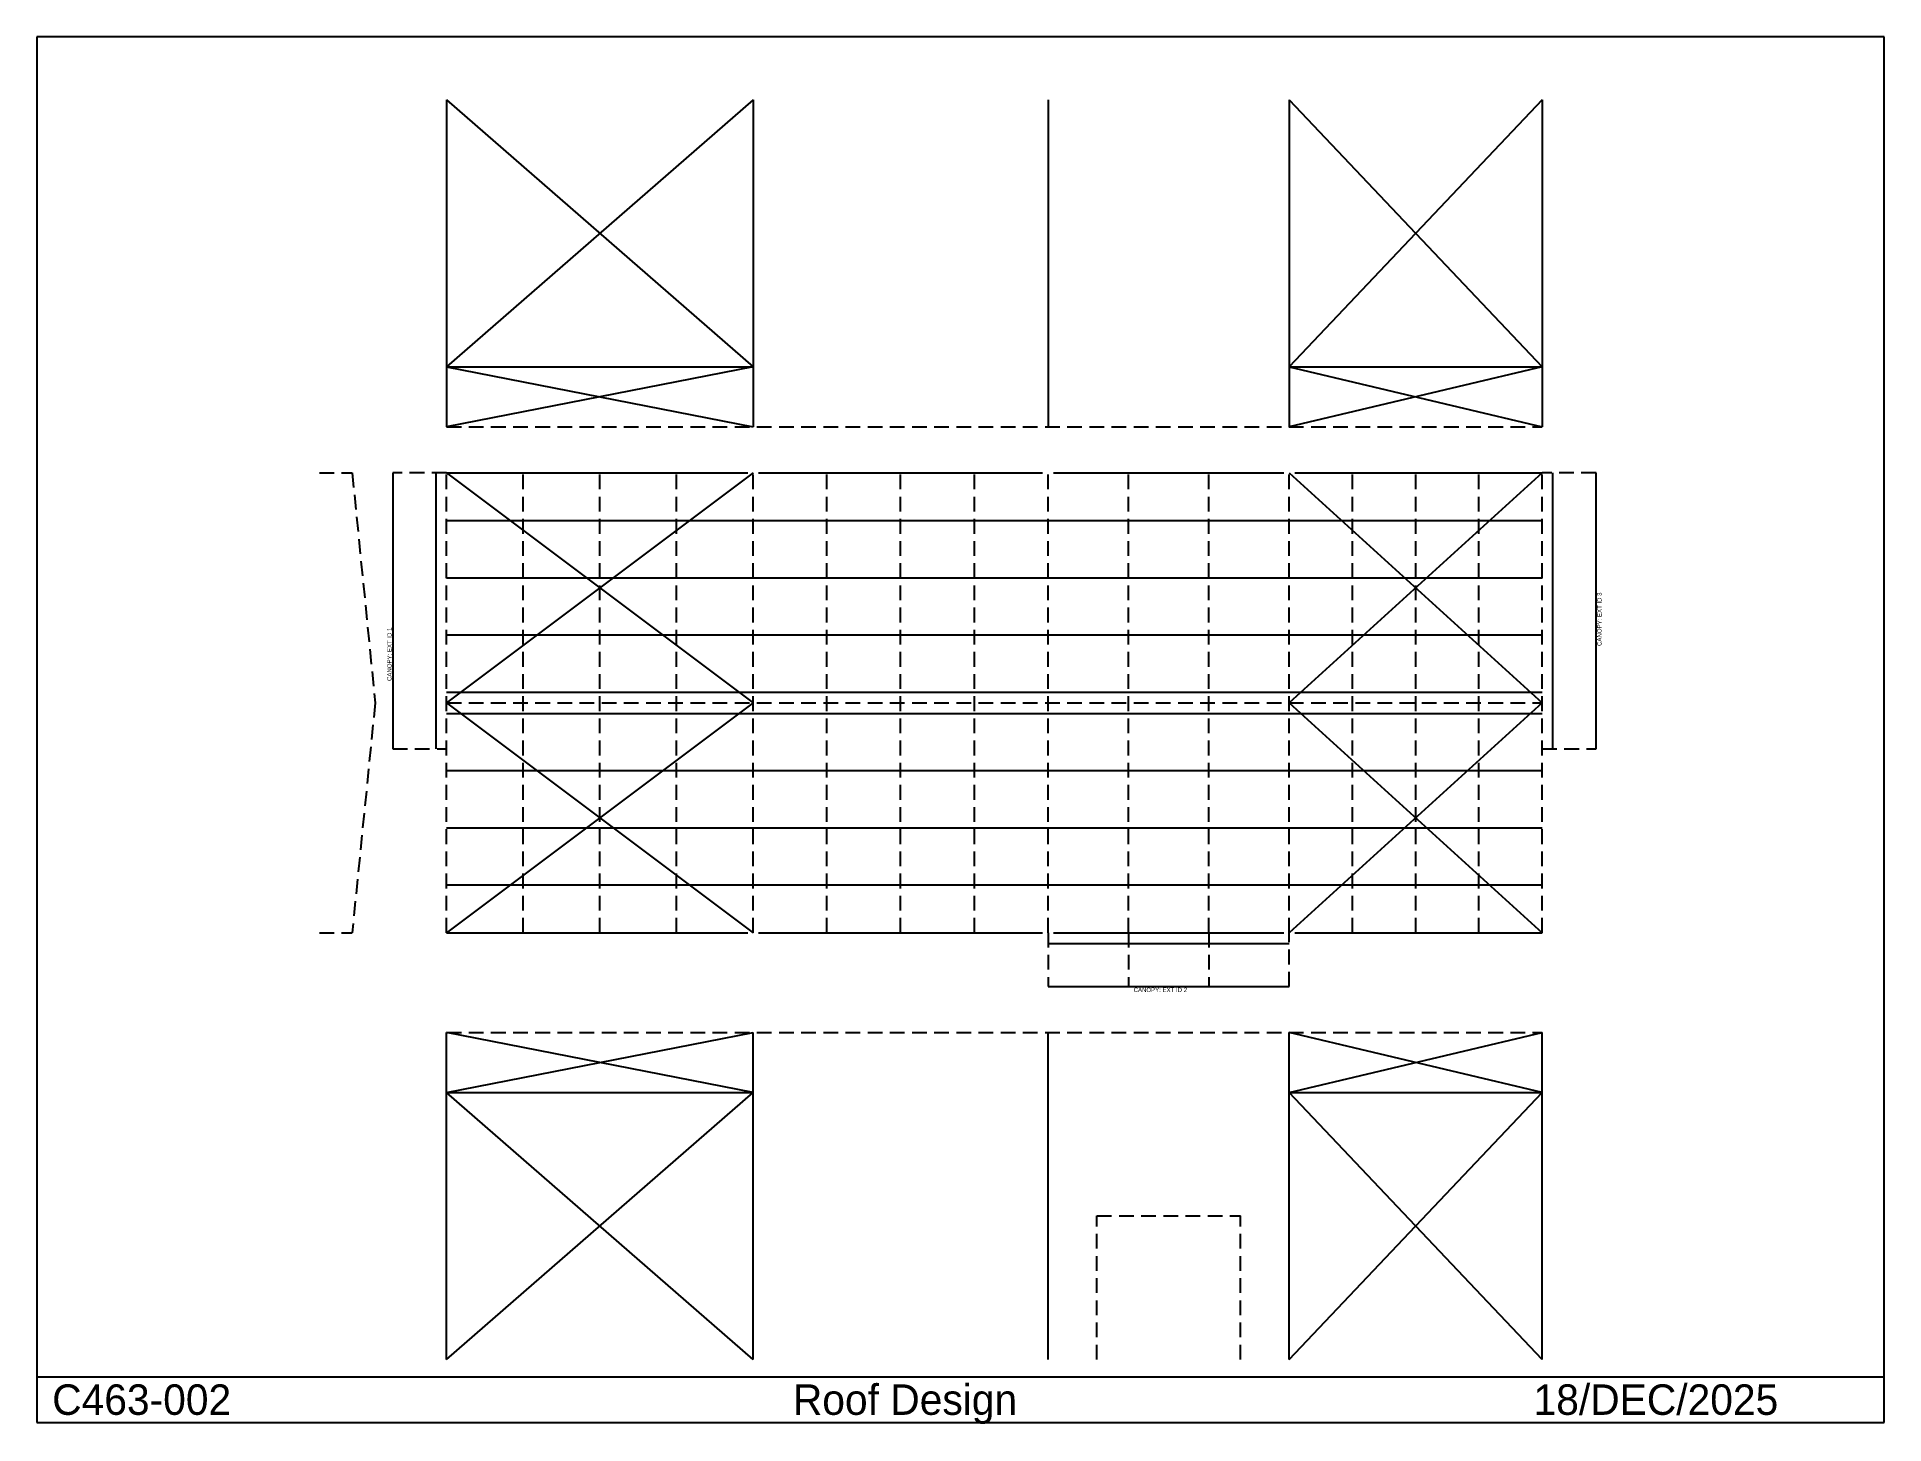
# Model space of a CAD drawing. Extents: x -11403 to 40018, y -13677 to 24933.
import ezdxf

# ---------------------------------------------------------------- set-up
doc = ezdxf.new("R2010")
doc.units = 0
doc.linetypes.add('CONTIN', pattern=[0])
doc.linetypes.add('DASHED', pattern=[617.05, 411.37, -205.68])
doc.layers.get('0').update_dxf_attribs({"linetype": 'CONTIN'})
for name, color, linetype in [('10', 7, 'CONTIN'), ('2', 7, 'CONTIN'), ('21', 7, 'CONTIN'), ('22', 7, 'DASHED'), ('23', 7, 'DASHED'), ('3', 7, 'CONTIN'), ('5', 5, 'DASHED'), ('6', 5, 'DASHED'), ('7', 5, 'CONTIN'), ('8', 5, 'DASHED')]:
    doc.layers.add(name, color=color, linetype=linetype)

msp = doc.modelspace()

# ---------------------------------------------------------------- linework, layer by layer
for p, q in [((40018.031, 24933), (-11403.306, 24933)), ((-11403.306, 24933), (-11403.306, -13633)), ((40018.031, -13633), (40018.031, 24933)), ((-11403.306, -12360.322), (40018.031, -12360.322)), ((-11403.306, -13633), (40018.031, -13633))]:
    msp.add_line(p, q)
at = {"layer": '10'}
for p, q in [((-1500, 12800), (-1499.997, 5114.999)), ((32000.002, 5114.999), (32000.004, 12800)), ((16745, -1500), (23460, -1500))]:
    msp.add_line(p, q, dxfattribs=at)
at = {"layer": '2'}
for p, q in [((0, 15750.001), (8535, 15750.001)), ((23460, 15750.001), (30500, 15750.001)), ((-300, 12800), (-299.998, 5115)), ((0, 12800), (8382.601, 12800)), ((8687.4, 12800), (16592.6, 12800)), ((16897.4, 12800), (23307.6, 12800)), ((23612.4, 12800), (30500, 12800)), ((30800.002, 5115), (30800.004, 12800)), ((0, 11471.705), (8535, 11471.705)), ((8535, 11471.705), (16745, 11471.705)), ((16745, 11471.705), (23460, 11471.705)), ((23460, 11471.705), (30500, 11471.705)), ((0, 9880.64), (8535, 9880.64)), ((8535, 9880.64), (16745, 9880.64)), ((16745, 9880.64), (23460, 9880.64)), ((23460, 9880.64), (30500, 9880.64)), ((0, 8289.575), (8535, 8289.575)), ((8535, 8289.575), (16745, 8289.575)), ((16745, 8289.575), (23460, 8289.575)), ((23460, 8289.575), (30500, 8289.575)), ((0, 6698.511), (8535, 6698.511)), ((8535, 6698.511), (16745, 6698.511)), ((16745, 6698.511), (23460, 6698.511)), ((23460, 6698.511), (30500, 6698.511)), ((0, 6101.488), (8535, 6101.488)), ((8535, 6101.488), (16745, 6101.488)), ((16745, 6101.488), (23460, 6101.488)), ((23460, 6101.488), (30500, 6101.488)), ((0, 4510.424), (8535, 4510.424)), ((8535, 4510.424), (16745, 4510.424)), ((16745, 4510.424), (23460, 4510.424)), ((23460, 4510.424), (30500, 4510.424)), ((0, 2919.359), (8535, 2919.359)), ((8535, 2919.359), (16745, 2919.359)), ((16745, 2919.359), (23460, 2919.359)), ((23460, 2919.359), (30500, 2919.359)), ((0, 1328.295), (8535, 1328.295)), ((8535, 1328.295), (16745, 1328.295)), ((16745, 1328.295), (23460, 1328.295)), ((23460, 1328.295), (30500, 1328.295)), ((0, 0), (8382.601, 0)), ((8687.4, 0), (16592.6, 0)), ((16897.4, 0), (23307.6, 0)), ((23612.4, 0), (30500, 0)), ((16745, -300), (23460, -300)), ((0, -4450), (8535, -4450)), ((23460, -4450), (30500, -4450))]:
    msp.add_line(p, q, dxfattribs=at)
at = {"layer": '22'}
for p, q in [((-3537.68, 12800), (-2627.68, 12800)), ((-2627.68, 12800), (-1987.68, 6400)), ((-1987.68, 6400), (-2627.68, 0)), ((-3537.68, 0), (-2627.68, 0))]:
    msp.add_line(p, q, dxfattribs=at)
at = {"layer": '23'}
for p, q in [((0, 0), (0, 12800)), ((8535, 0), (8535, 12800)), ((16745, 0), (16745, 12800)), ((23460, 0), (23460, 12800)), ((30500, 0), (30500, 12800))]:
    msp.add_line(p, q, dxfattribs=at)
at = {"layer": '3'}
for p, q in [((0, 23180), (8535, 15750.001)), ((8535, 23180), (0, 15750.001)), ((23460, 23180), (30500, 15750.001)), ((30500, 23180), (23460, 15750.001)), ((0, 15750.001), (8535, 14080)), ((8535, 15750.001), (0, 14080)), ((23460, 15750.001), (30500, 14080)), ((30500, 15750.001), (23460, 14080)), ((0, 12800), (8535, 6400)), ((8535, 12800), (0, 6400)), ((23460, 12800), (30500, 6400)), ((30500, 12800), (23460, 6400)), ((0, 6400), (8535, 0)), ((8535, 6400), (0, 0)), ((23460, 6400), (30500, 0)), ((30500, 6400), (23460, 0)), ((0, -4450), (8535, -2780)), ((8535, -4450), (0, -2780)), ((23460, -4450), (30500, -2780)), ((30500, -4450), (23460, -2780)), ((0, -11880), (8535, -4450)), ((8535, -11880), (0, -4450)), ((23460, -11880), (30500, -4450)), ((30500, -11880), (23460, -4450))]:
    msp.add_line(p, q, dxfattribs=at)
at = {"layer": '5'}
for p, q in [((18103, -11880), (18103, -7880)), ((18103, -7880), (22102.998, -7880)), ((22102.998, -11880), (22102.998, -7880))]:
    msp.add_line(p, q, dxfattribs=at)
at = {"layer": '6'}
for p, q in [((2133.75, 0), (2133.75, 12800)), ((4267.5, 0), (4267.5, 12800)), ((6401.25, 0), (6401.25, 12800)), ((10587.5, 0), (10587.5, 12800)), ((12640, 0), (12640, 12800)), ((14692.5, 0), (14692.5, 12800)), ((18983.334, 0), (18983.334, 12800)), ((21221.666, 0), (21221.666, 12800)), ((25220, 0), (25220, 12800)), ((26979.998, 0), (26979.998, 12800)), ((28740, 0), (28740, 12800)), ((18983.334, 0), (18983.334, -1500)), ((21221.666, 0), (21221.666, -1500))]:
    msp.add_line(p, q, dxfattribs=at)
at = {"layer": '7'}
for p, q in [((0, 23180), (0, 14080)), ((8535, 23180), (8535, 14080)), ((16745, 23180), (16745, 14080)), ((23460, 23180), (23460, 14080)), ((30500, 23180), (30500, 14080)), ((0, -11880), (0, -2780)), ((8535, -11880), (8535, -2780)), ((16745, -11880), (16745, -2780)), ((23460, -11880), (23460, -2780)), ((30500, -11880), (30500, -2780))]:
    msp.add_line(p, q, dxfattribs=at)
at = {"layer": '8'}
for p, q in [((0, 14080), (30500, 14080)), ((0, 12800), (-1500, 12800)), ((32000.004, 12800), (30500.004, 12800)), ((0, 6400), (30500, 6400)), ((-1499.997, 5114.999), (0.002, 5115)), ((30500.002, 5115), (32000.002, 5114.999)), ((16745, 0), (16745, -1500)), ((23460, -1500), (23460, 0)), ((0, -2780), (30500, -2780))]:
    msp.add_line(p, q, dxfattribs=at)

# ---------------------------------------------------------------- texts
for s, p in [('C463-002', (-10979.079, -13420.888)), ('Roof Design', (9640.876, -13420.888)), ('18/DEC/2025', (30260.83, -13420.888))]:
    msp.add_text(s, height=848.452).set_placement(p)
at = {"layer": '21'}
for s, p in [('CANOPY: EXT ID 3', (32152.4, 7982.139)), ('CANOPY: EXT ID 1', (-1530.478, 7006.778))]:
    msp.add_text(s, height=121.92, rotation=90, dxfattribs=at).set_placement(p)
msp.add_text('CANOPY: EXT ID 2', height=121.92, dxfattribs=at).set_placement((19127.141, -1652.4))

doc.saveas('drawing.dxf')
